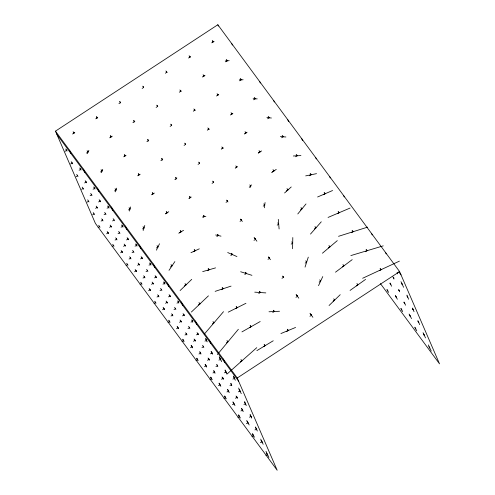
<?xml version="1.0" encoding="UTF-8"?>
<svg xmlns="http://www.w3.org/2000/svg" width="495" height="495" viewBox="0 0 495 495"><rect width="100%" height="100%" fill="white"/><g stroke="black" fill="none" stroke-linecap="round" stroke-linejoin="round"><path stroke-width="0.74" d="M217.454 366.164L217.478 365.019M292.557 248.744L292.805 237.538M189.486 327.968L189.511 327.257M264.349 207.77L265.079 202.554M203.408 346.958L203.563 346.246M161.5 289.792L161.568 289.482M129.418 211.068L130.562 206.922M175.459 308.831L175.577 308.422M143.16 230.515L144.787 225.448M305.044 267.114L308.286 257.146M115.372 191.85L116.641 188.162M120.341 102.923L120.551 102.36M101.314 172.693L102.737 169.346M318.526 285.658L322.771 276.575M156.408 250.179L159.508 243.763M250.08 187.494L251.386 184.858M87.182 153.71L88.902 150.344M162.069 160.176L162.725 159.037M148.092 141.118L148.735 140.122M169.012 270.326L174.871 261.595M175.898 179.196L176.863 177.996M112.582 220.949L114.11 219.935L113.151 218.691M297.78 213.964L306.009 203.94M217.385 354.544L238.361 329.286M204.274 334.175L223.505 311.677M310.483 234.079L321.267 221.797M134.034 122.079L134.826 121.182M329.051 305.52L340.214 294.692M180.112 290.534L191.732 279.366M191.373 312.036L208.438 295.843M284.594 192.97L291.227 186.962M73.334 133.687L74.782 132.388M226.933 374.133L256.775 347.669M96.773 118.262L97.738 117.42M322.431 253.217L337.287 240.638M217.249 95.584L218.74 94.458M335.492 272.194L352.193 259.646M231.091 114.673L232.867 113.343M235.923 167.793L237.575 166.58M203.037 76.737L204.986 75.327M350.064 290.423L365.588 279.39M244.852 133.786L247.073 132.208M271.594 172.576L276.266 169.377M165.553 213.865L168.783 211.699M55.471 131.144L237.247 377.994L277.169 470.25L95.393 223.4L55.471 131.144L217.831 24.75L399.607 271.6L439.529 363.856L380.438 283.61M72.555 134.021L74.058 133.037L73.706 132.215M95.752 118.825L97.255 117.841L96.896 117.018M118.942 103.628L120.446 102.638L120.093 101.815M142.139 88.426L143.643 87.442L143.284 86.619M165.33 73.229L166.834 72.245L166.481 71.416M188.527 58.026L190.031 57.043L189.672 56.22M211.718 42.83L213.221 41.846L212.869 41.023M65.136 151.272L66.639 150.288L65.705 149.02M86.538 153.011L88.042 152.027L87.683 151.204M109.735 137.814L111.239 136.83L110.88 136.007M132.926 122.618L134.43 121.628L134.071 120.805M156.123 107.415L157.627 106.431L157.268 105.608M179.314 92.218L180.817 91.228L180.458 90.406M202.511 77.016L204.014 76.032L203.655 75.209M225.701 61.819L227.205 60.835L226.852 60.006M70.636 163.981L72.14 162.997L71.2 161.729M79.12 170.261L80.623 169.278L79.683 168.009M76.131 176.69L77.635 175.706L76.7 174.432M100.522 172L102.026 171.016L101.667 170.193M123.713 156.804L125.216 155.82L124.864 154.997M146.91 141.607L148.413 140.617L148.055 139.794M170.101 126.404L171.604 125.421L171.251 124.598M193.297 111.208L194.801 110.218L194.442 109.395M216.494 96.005L217.992 95.021L217.639 94.199M239.685 80.809L241.189 79.819L240.83 78.996M84.614 182.971L86.118 181.987L85.183 180.712M81.632 189.399L83.135 188.416L82.201 187.141M93.097 189.251L94.601 188.267L93.666 186.992M90.115 195.68L91.618 194.696L90.684 193.421M87.132 202.108L88.661 201.149M114.506 190.99L116.009 190.006L115.651 189.183M137.697 175.793L139.2 174.809L138.847 173.986M160.894 160.59L162.397 159.607L162.038 158.784M184.084 145.394L185.588 144.41L185.235 143.587M207.281 130.191L208.785 129.207L208.426 128.384M230.472 114.995L231.976 114.011L231.623 113.188M253.669 99.792L255.172 98.808L254.814 97.985M98.598 201.96L100.101 200.976L99.167 199.702M95.615 208.389L97.119 207.399L96.185 206.13M92.633 214.811L94.137 213.803M107.081 208.24L108.584 207.25L107.65 205.982M104.099 214.669L105.602 213.679L104.668 212.411M101.116 221.098L102.62 220.108L101.685 218.84M98.128 227.521L99.631 226.537L98.697 225.268M128.49 209.979L129.993 208.995L129.634 208.172M151.68 194.783L153.184 193.792L152.831 192.97M174.877 179.58L176.381 178.596L176.022 177.773M198.068 164.383L199.578 163.399L199.219 162.57M221.265 149.181L222.769 148.197L222.41 147.374M244.456 133.984L245.959 133L245.607 132.171M267.653 118.781L269.156 117.798L268.797 116.975M109.599 227.378L111.103 226.388L110.168 225.12M106.617 233.801L108.12 232.817L107.18 231.549M121.065 227.23L122.568 226.24L121.634 224.971M118.082 233.652L119.586 232.669L118.651 231.4M115.1 240.087L116.603 239.097L115.669 237.829M112.111 246.51L113.615 245.526L112.681 244.258M142.473 228.968L143.977 227.985L143.618 227.162M165.664 213.772L167.168 212.782L166.815 211.959M188.861 198.569L190.365 197.585L190.006 196.763M212.052 183.373L213.555 182.383L213.203 181.56M235.249 168.17L236.752 167.186L236.393 166.363M258.44 152.974L259.943 151.984L259.59 151.161M281.636 137.771L283.14 136.787L282.781 135.964M126.565 239.933L128.069 238.949L127.135 237.68M123.583 246.362L125.087 245.378L124.152 244.109M120.601 252.79L122.098 251.806L121.164 250.538M135.048 246.213L136.552 245.229L135.618 243.961M132.066 252.642L133.57 251.658L132.635 250.39M129.084 259.071L130.587 258.087L129.647 256.818M126.095 265.499L127.599 264.516L126.664 263.247M156.457 247.958L157.954 246.974L157.602 246.151M179.648 232.755L181.151 231.771L180.793 230.948M202.845 217.559L204.348 216.575L203.99 215.752M226.036 202.356L227.539 201.372L227.186 200.549M249.233 187.16L250.736 186.176L250.377 185.353M272.423 171.957L273.927 170.973L273.574 170.15M295.62 156.76L297.124 155.776L296.765 154.954M140.549 258.922L142.053 257.938L141.118 256.67M137.567 265.351L139.07 264.367L138.13 263.099M134.578 271.78L136.082 270.796L135.147 269.528M149.032 265.202L150.536 264.219L149.601 262.95M146.05 271.631L147.553 270.647L146.613 269.379M143.061 278.06L144.565 277.076L143.63 275.808M140.079 284.489L141.582 283.505L140.648 282.237M170.435 266.947L171.938 265.964L171.586 265.134M193.632 251.745L195.135 250.761L194.776 249.938M216.822 236.548L218.326 235.564L217.973 234.735M240.019 221.345L241.523 220.362L241.164 219.539M263.21 206.149L264.714 205.165L264.361 204.336M286.407 190.946L287.911 189.962L287.552 189.139M309.604 175.75L311.108 174.766L310.749 173.943M154.533 277.912L156.036 276.928L155.102 275.659M151.544 284.34L153.048 283.357L152.114 282.088M148.562 290.769L150.065 289.785L149.131 288.517M163.016 284.192L164.519 283.208L163.585 281.94M160.034 290.621L161.531 289.637L160.597 288.368M157.045 297.05L158.549 296.066L157.614 294.797M154.063 303.478L155.566 302.495L154.632 301.226M184.418 285.937L185.922 284.947L185.569 284.124M207.615 270.734L209.119 269.75L208.76 268.927M230.806 255.538L232.31 254.548L231.957 253.725M254.003 240.335L255.507 239.351L255.148 238.528M277.194 225.138L278.697 224.155L278.345 223.325M300.391 209.936L301.894 208.952L301.535 208.129M323.582 194.739L325.085 193.755L324.732 192.932M168.517 296.901L170.02 295.917L169.086 294.649M165.528 303.33L167.032 302.346L166.097 301.071M162.546 309.759L164.049 308.775L163.115 307.5M177 303.181L178.503 302.197L177.569 300.929M174.011 309.61L175.515 308.626L174.58 307.352M171.029 316.039L172.532 315.055L171.598 313.781M168.046 322.468L169.55 321.484L168.616 320.209M198.402 304.92L199.906 303.936L199.553 303.113M221.599 289.724L223.103 288.74L222.744 287.917M244.79 274.527L246.293 273.537L245.941 272.714M267.987 259.324L269.49 258.341L269.132 257.518M291.178 244.128L292.681 243.138L292.328 242.315M314.375 228.925L315.878 227.941L315.519 227.118M337.565 213.729L339.069 212.739L338.716 211.916M182.5 315.89L184.004 314.907L183.063 313.638M179.512 322.319L181.015 321.335L180.081 320.061M176.529 328.748L178.033 327.764L177.099 326.49M190.983 322.171L192.487 321.187L191.546 319.918M187.995 328.6L189.498 327.616L188.564 326.341M185.012 335.028L186.516 334.038L185.582 332.77M182.03 341.457L183.534 340.467L182.599 339.199M212.386 323.909L213.889 322.926L213.531 322.103M235.583 308.713L237.086 307.729L236.728 306.906M258.774 293.51L260.277 292.526L259.925 291.704M281.971 278.314L283.474 277.33L283.115 276.507M305.161 263.111L306.665 262.127L306.306 261.304M328.358 247.915L329.862 246.931L329.503 246.108M351.549 232.718L353.053 231.728L352.694 230.905M196.478 334.88L197.981 333.896L197.047 332.621M193.496 341.309L194.999 340.325L194.065 339.05M190.513 347.738L192.017 346.748L191.082 345.479M204.961 341.16L206.465 340.176L205.53 338.902M201.979 347.589L203.482 346.605L202.548 345.331M198.996 354.018L200.5 353.028L199.565 351.759M196.014 360.447L197.517 359.457L196.583 358.188M226.37 342.899L227.873 341.915L227.514 341.092M249.56 327.702L251.064 326.719L250.711 325.889M272.757 312.5L274.261 311.516L273.902 310.693M295.954 297.303L297.458 296.319L297.099 295.49M319.145 282.101L320.649 281.117L320.29 280.294M342.342 266.904L343.846 265.92L343.487 265.091M365.533 251.701L367.036 250.718L366.677 249.895M210.462 353.869L211.965 352.879L211.031 351.611M207.479 360.298L208.983 359.308L208.049 358.04M204.497 366.721L206 365.737L205.066 364.469M218.945 360.15L220.448 359.16L219.514 357.891M215.962 366.578L217.466 365.588L216.532 364.32M212.98 373.001L214.483 372.017L213.549 370.749M209.998 379.43L211.501 378.446L210.561 377.178M240.353 361.888L241.857 360.904L241.498 360.082M263.544 346.692L265.048 345.702L264.695 344.879M286.741 331.489L288.245 330.505L287.886 329.682M309.932 316.293L311.435 315.303L311.083 314.48M333.129 301.09L334.632 300.106L334.274 299.283M356.32 285.893L357.823 284.91L357.47 284.081M379.517 270.691L381.02 269.707L380.661 268.884M224.445 372.859L225.949 371.869L225.015 370.6M221.463 379.288L222.967 378.298L222.032 377.029M218.481 385.71L219.984 384.726L219.044 383.458M232.928 379.139L234.432 378.149L233.498 376.881M237.247 377.994L399.607 271.6M229.946 385.562L231.45 384.578L230.515 383.309M226.964 391.99L228.467 391.007L227.533 389.738M223.975 398.419L225.479 397.436L224.544 396.167M238.429 391.842L239.933 390.858L238.998 389.59M235.447 398.271L236.95 397.287L236.016 396.019M232.458 404.7L233.962 403.716L233.027 402.447M243.93 404.551L245.433 403.567L244.499 402.299M240.947 410.98L242.451 409.996L241.511 408.728M237.959 417.409L239.462 416.425L238.528 415.157M249.431 417.26L250.934 416.276L249.994 415.008M246.442 423.689L247.946 422.705L247.011 421.437M254.925 429.969L256.429 428.986L255.494 427.717M251.943 436.398L253.446 435.414L252.512 434.14M260.426 442.679L261.929 441.695L260.995 440.426M265.926 455.388L267.43 454.404L266.496 453.129M258.285 153.029L261.601 150.938M178.757 233.238L183.546 230.311M152.014 194.504L154.353 193.087M256.862 350.633L273.24 340.77M110.199 137.443L112.272 136.212M189.486 198.099L191.243 197.072M241.95 331.891L260.184 321.54M138.235 175.36L140.172 174.259M124.4 156.278L126.039 155.356M228.232 312.153L245.935 303.299M189.443 57.321L190.618 56.764M362.643 278.27L399.397 261.143M190.965 252.691L199.306 248.83M212.324 42.254L214.118 41.431M317.598 196.985L332.572 190.526M328.049 217.435L350.089 208.049M280.919 333.55L295.571 327.455M180.236 91.427L181.399 91.037M215.139 291.357L231.06 286.116M338.524 236.319L367.581 227.143M350.85 255.581L383.223 245.854M202.678 271.619L215.56 267.875M222.001 148.413L223.53 147.98M305.687 175.886L316.522 173.646M194.189 110.329L195.414 110.107M208.104 129.3L209.459 129.115M202.814 216.723L205.877 216.426M225.231 61.003L229.179 60.662M293.312 155.987L300.929 155.566M269.002 311.776L279.52 311.262M239.283 79.868L243.101 79.775M166.518 72.239L167.149 72.245M253.124 98.734L257.221 98.889M254.746 292.155L265.815 292.904M280.38 136.589L285.893 136.985M266.898 117.581L271.409 118.014M215.647 234.97L221.011 236.152M240.65 271.749L251.943 275.331M183.633 314.777L184.369 315.03M227.7 252.543L236.926 256.558M169.488 295.459L170.546 296.375M127.902 238.788L128.236 239.11M155.554 276.427L156.513 277.429M141.706 257.567L142.393 258.31M283.19 276.977L283.753 277.676M213.394 182.172L213.716 182.599M240.7 219.266L242.346 221.457M254.102 237.482L256.905 241.22M157.466 106.221L157.781 106.642M398.778 271.835L401.037 274.898M401.358 283.196L402.293 284.464L401.934 283.641M392.875 276.915L393.81 278.184L393.451 277.361M406.853 295.905L407.793 297.173L407.435 296.35M398.37 289.625L399.31 290.893L398.951 290.07M412.354 308.614L413.288 309.882L412.935 309.059M212.287 40.571L213.221 41.846M226.271 59.561L227.205 60.835M240.254 78.55L241.189 79.819M254.238 97.54L255.172 98.808M268.222 116.529L269.156 117.798M282.206 135.519L283.14 136.787M296.189 154.508L297.124 155.776M310.167 173.498L311.108 174.766M324.151 192.481L325.085 193.755M338.135 211.47L339.069 212.739M352.118 230.46L353.053 231.728M366.102 249.449L367.036 250.718M380.086 268.438L381.02 269.707M389.887 283.344L390.821 284.613L390.468 283.79M403.871 302.334L404.805 303.602L404.452 302.779M417.854 321.323L418.789 322.591L418.436 321.769M395.387 296.053L396.322 297.322L395.969 296.499M409.371 315.043L410.305 316.311L409.947 315.488M423.355 334.026L424.289 335.301L423.93 334.478M386.904 289.773L387.839 291.041L387.48 290.219M400.888 308.756L401.822 310.031L401.464 309.208M414.872 327.746L415.806 329.02L415.447 328.191M428.856 346.735L429.79 348.01L429.431 347.181M189.096 55.774L190.031 57.043M203.08 74.764L204.014 76.032M217.058 93.753L217.992 95.021M231.041 112.736L231.976 114.011M245.025 131.726L245.959 133M259.009 150.715L259.943 151.984M272.993 169.705L273.927 170.973M286.976 188.694L287.911 189.962M300.96 207.683L301.894 208.952M314.944 226.673L315.878 227.941M328.921 245.662L329.862 246.931M342.905 264.646L343.846 265.92M356.889 283.635L357.823 284.91M165.899 70.971L166.834 72.245M179.883 89.96L180.817 91.228M193.867 108.95L194.801 110.218M207.851 127.939L208.785 129.207M221.834 146.928L222.769 148.197M235.818 165.918L236.752 167.186M249.802 184.901L250.736 186.176M263.779 203.891L264.714 205.165M277.763 222.88L278.697 224.155M291.747 241.869L292.681 243.138M305.731 260.859L306.665 262.127M319.714 279.848L320.649 281.117M333.698 298.838L334.632 300.106M142.708 86.173L143.643 87.442M156.686 105.163L157.627 106.431M170.67 124.152L171.604 125.421M184.654 143.135L185.588 144.41M198.637 162.125L199.572 163.393M212.621 181.114L213.555 182.383M226.605 200.104L227.539 201.372M240.589 219.093L241.523 220.362M254.572 238.083L255.507 239.351M268.556 257.072L269.49 258.341M282.534 276.062L283.474 277.33M296.517 295.045L297.458 296.319M310.501 314.034L311.435 315.303M119.512 101.37L120.446 102.638M133.495 120.359L134.43 121.628M147.479 139.349L148.413 140.617M161.463 158.338L162.397 159.607M175.447 177.328L176.381 178.596M189.43 196.317L190.365 197.585M203.408 215.3L204.348 216.575M217.392 234.29L218.326 235.564M231.375 253.279L232.31 254.548M245.359 272.269L246.293 273.537M259.343 291.258L260.277 292.526M273.327 310.247L274.261 311.516M287.31 329.237L288.245 330.505M96.321 116.573L97.255 117.841M110.298 135.562L111.239 136.83M124.282 154.551L125.216 155.82M138.266 173.535L139.2 174.809M152.25 192.524L153.184 193.792M166.233 211.513L167.168 212.782M180.217 230.503L181.151 231.771M194.201 249.492L195.135 250.761M208.185 268.482L209.119 269.75M222.168 287.471L223.103 288.74M236.146 306.454L237.086 307.729M250.13 325.444L251.064 326.719M264.113 344.433L265.048 345.702M73.124 131.769L74.058 133.037M87.108 150.758L88.042 152.027M101.091 169.748L102.026 171.016M115.075 188.737L116.009 190.006M129.059 207.727L129.993 208.995M143.036 226.716L143.977 227.985M157.02 245.699L157.954 246.974M171.004 264.689L171.938 265.964M184.988 283.678L185.922 284.947M198.971 302.668L199.906 303.936M212.955 321.657L213.889 322.926M226.939 340.647L227.873 341.915M240.923 359.636L241.857 360.904M56.894 134.442L238.677 381.292M87.702 199.85L88.989 201.948M93.202 212.559L94.489 214.651M309.969 313.304L312.908 317.307M227.106 200.784L227.972 201.96M171.493 125.26L171.722 125.582M122.129 225.633L123.014 226.852M296.109 294.438L298.807 298.2M136.094 244.592L137.01 245.873M108.176 206.669L108.999 207.838M268.544 256.973L270.437 259.708M94.273 187.772L94.929 188.756M150.127 263.588L150.944 264.85M80.301 168.783L80.939 169.773M66.398 149.867L66.881 150.709M107.972 232.557L108.263 233.077M121.918 251.485L122.284 252.134M113.51 245.334L113.726 245.724M72.029 162.799L72.245 163.189M135.834 270.338L136.335 271.254M169.185 320.816L169.915 322.146M409.074 314.04L411.537 318.582M246.714 420.428L249.177 424.982M163.641 308.02L164.458 309.524M395.295 295.41L397.349 299.234M232.935 401.804L234.995 405.634M85.994 181.745L86.248 182.222M127.463 264.262L127.735 264.769M164.154 282.527L164.885 283.889M177.538 326.836L178.528 328.692M91.482 194.436L91.754 194.95M219.124 383.105L220.844 386.348M183.063 339.582L184.004 341.352M155.319 302.03L155.814 302.959M149.781 289.241L150.356 290.33M191.435 345.64L192.598 347.861M141.384 283.128L141.78 283.882M116.449 238.813L116.752 239.388M205.283 364.363L206.718 367.111M196.96 358.392L198.074 360.527M387.109 289.625L388.569 292.458M224.749 396.019L226.209 398.852M400.987 308.397L402.658 311.664M238.633 414.798L240.298 418.052M210.87 377.215L212.126 379.684M105.478 213.438L105.726 213.927M414.866 327.158L416.747 330.877M252.506 433.546L254.387 437.277M102.502 219.885L102.731 220.337M130.414 257.747L130.754 258.427M100.009 200.778L100.2 201.168M219.236 356.685L221.667 361.641M97.02 207.201L97.218 207.603M404.025 301.993L405.584 305.211M241.671 408.394L243.224 411.599M110.991 226.153L111.214 226.63M423.046 332.689L425.533 337.906M260.692 439.09L263.173 444.3M390.054 282.979L391.595 286.246M227.694 389.367L229.241 392.646M400.969 281.649L403.617 287.286M428.33 344.904L431.244 351.11M238.609 388.043L241.257 393.68M265.97 451.298L268.89 457.51M144.373 276.662L144.763 277.491M119.468 232.427L119.697 232.916M213.933 370.786L215.034 373.249M225.095 369.957L226.803 373.787M417.885 320.556L419.692 324.627M255.525 426.95L257.332 431.021M158.326 295.558L158.771 296.573M124.975 245.124L125.192 245.631M385.624 252.611L386.193 253.929M371.64 233.628L372.209 234.946M343.679 195.649L344.248 196.967M329.695 176.659L330.264 177.977M315.711 157.67L316.28 158.988M301.727 138.68L302.581 140.66M287.744 119.691L288.597 121.671M273.76 100.702L274.329 102.02M259.776 81.718L260.345 83.036M231.815 43.739L232.384 45.057M217.831 24.75L218.4 26.068M234.432 378.149L234.791 378.978M239.933 390.858L240.292 391.681M245.433 403.567L245.786 404.39M250.934 416.276L251.287 417.099M256.429 428.986L256.787 429.808M261.929 441.695L262.288 442.518M267.43 454.404L267.789 455.227M223.264 359.011L224.693 362.303M220.448 359.16L220.807 359.989M225.949 371.869L226.308 372.692M231.45 384.578L231.809 385.401M236.95 397.287L237.303 398.11M242.451 409.996L242.804 410.819M247.946 422.705L248.304 423.528M253.446 435.414L253.805 436.237M209.286 340.022L210.709 343.313M206.465 340.176L206.823 340.999M211.965 352.879L212.324 353.708M217.466 365.588L217.825 366.411M222.967 378.298L223.319 379.121M228.467 391.007L228.82 391.83M233.962 403.716L234.321 404.539M239.462 416.425L239.821 417.248M195.302 321.032L196.725 324.324M192.487 321.187L192.84 322.01M197.981 333.896L198.34 334.719M203.482 346.605L203.841 347.428M208.983 359.308L209.342 360.137M214.483 372.017L214.836 372.84M219.984 384.726L220.337 385.549M225.479 397.436L225.838 398.258M181.319 302.043L182.742 305.335M178.503 302.197L178.856 303.02M184.004 314.907L184.357 315.73M189.498 327.616L189.857 328.439M194.999 340.325L195.358 341.148M200.5 353.028L200.852 353.851M206 365.737L206.353 366.56M211.501 378.446L211.854 379.269M167.335 283.053L168.758 286.351M164.519 283.208L164.872 284.031M170.02 295.917L170.373 296.74M175.515 308.626L175.874 309.449M181.015 321.335L181.374 322.158M186.516 334.038L186.875 334.868M192.017 346.748L192.369 347.577M197.517 359.457L197.87 360.28M153.351 264.064L154.78 267.362M150.536 264.219L150.895 265.042M156.036 276.928L156.389 277.751M161.531 289.637L161.89 290.46M167.032 302.346L167.39 303.169M172.266 314.436L172.891 315.878M178.033 327.764L178.392 328.587M183.534 340.467L183.886 341.296M139.367 245.075L140.797 248.372M136.552 245.229L136.911 246.052M142.053 257.938L142.405 258.761M147.553 270.647L147.906 271.47M153.048 283.357L153.407 284.18M158.549 296.066L158.907 296.889M164.049 308.775L164.408 309.598M169.55 321.484L169.903 322.307M125.383 226.091L126.813 229.383M122.568 226.24L122.927 227.063M128.069 238.949L128.428 239.772M133.57 251.658L133.922 252.481M139.07 264.367L139.423 265.19M144.565 277.076L144.924 277.899M150.065 289.785L150.424 290.608M155.566 302.495L155.925 303.317M111.406 207.102L112.829 210.394M108.584 207.25L108.943 208.079M114.085 219.959L114.444 220.782M119.586 232.669L119.939 233.492M125.087 245.378L125.439 246.201M130.587 258.087L130.94 258.91M136.082 270.796L136.441 271.619M141.582 283.505L141.941 284.328M97.422 188.112L98.845 191.404M94.601 188.267L94.96 189.09M100.101 200.976L100.46 201.799M105.602 213.679L105.961 214.508M111.103 226.388L111.455 227.211M116.603 239.097L116.956 239.92M122.098 251.806L122.457 252.629M127.599 264.516L127.958 265.339M83.438 169.123L84.862 172.415M80.623 169.278L80.976 170.101M86.118 181.987L86.477 182.81M91.618 194.696L91.977 195.519M97.119 207.399L97.478 208.228M102.62 220.108L102.972 220.937M108.12 232.817L108.473 233.64M113.615 245.526L113.974 246.349M69.455 150.133L70.878 153.425M66.639 150.288L66.992 151.111M72.14 162.997L72.493 163.82M77.635 175.706L77.993 176.529M83.135 188.416L83.494 189.238M99.631 226.537L99.99 227.36M397.089 272.454L397.689 273.853M233.535 376.058L235.329 380.247M200.067 352.025L200.927 354.036M186.182 333.259L186.85 334.824M250.173 414.426L251.689 418.127M412.533 308.032L414.049 311.732M205.778 338.475L207.158 341.872M211.452 351.574L212.485 354.191M406.97 295.088L408.616 299.265M244.61 401.482L246.25 405.653M138.953 264.076L139.182 264.658M133.501 251.46L133.638 251.862M178.33 301.548L178.676 302.847M152.974 283.066L153.128 283.647M399.088 290.008L399.527 291.778M236.728 396.402L237.167 398.172M222.781 377.462L223.152 379.139M192.326 320.327L192.642 322.041M208.859 358.634L209.107 359.983M393.649 277.305L393.964 279.062M231.289 383.699L231.611 385.463M166.976 302.018L167.093 302.674M194.912 339.793L195.086 340.851M180.953 320.939L181.077 321.725M197.901 333.302L198.068 334.484M147.529 270.474L147.572 270.821M278.295 219.359L279.1 228.944"/></g></svg>
